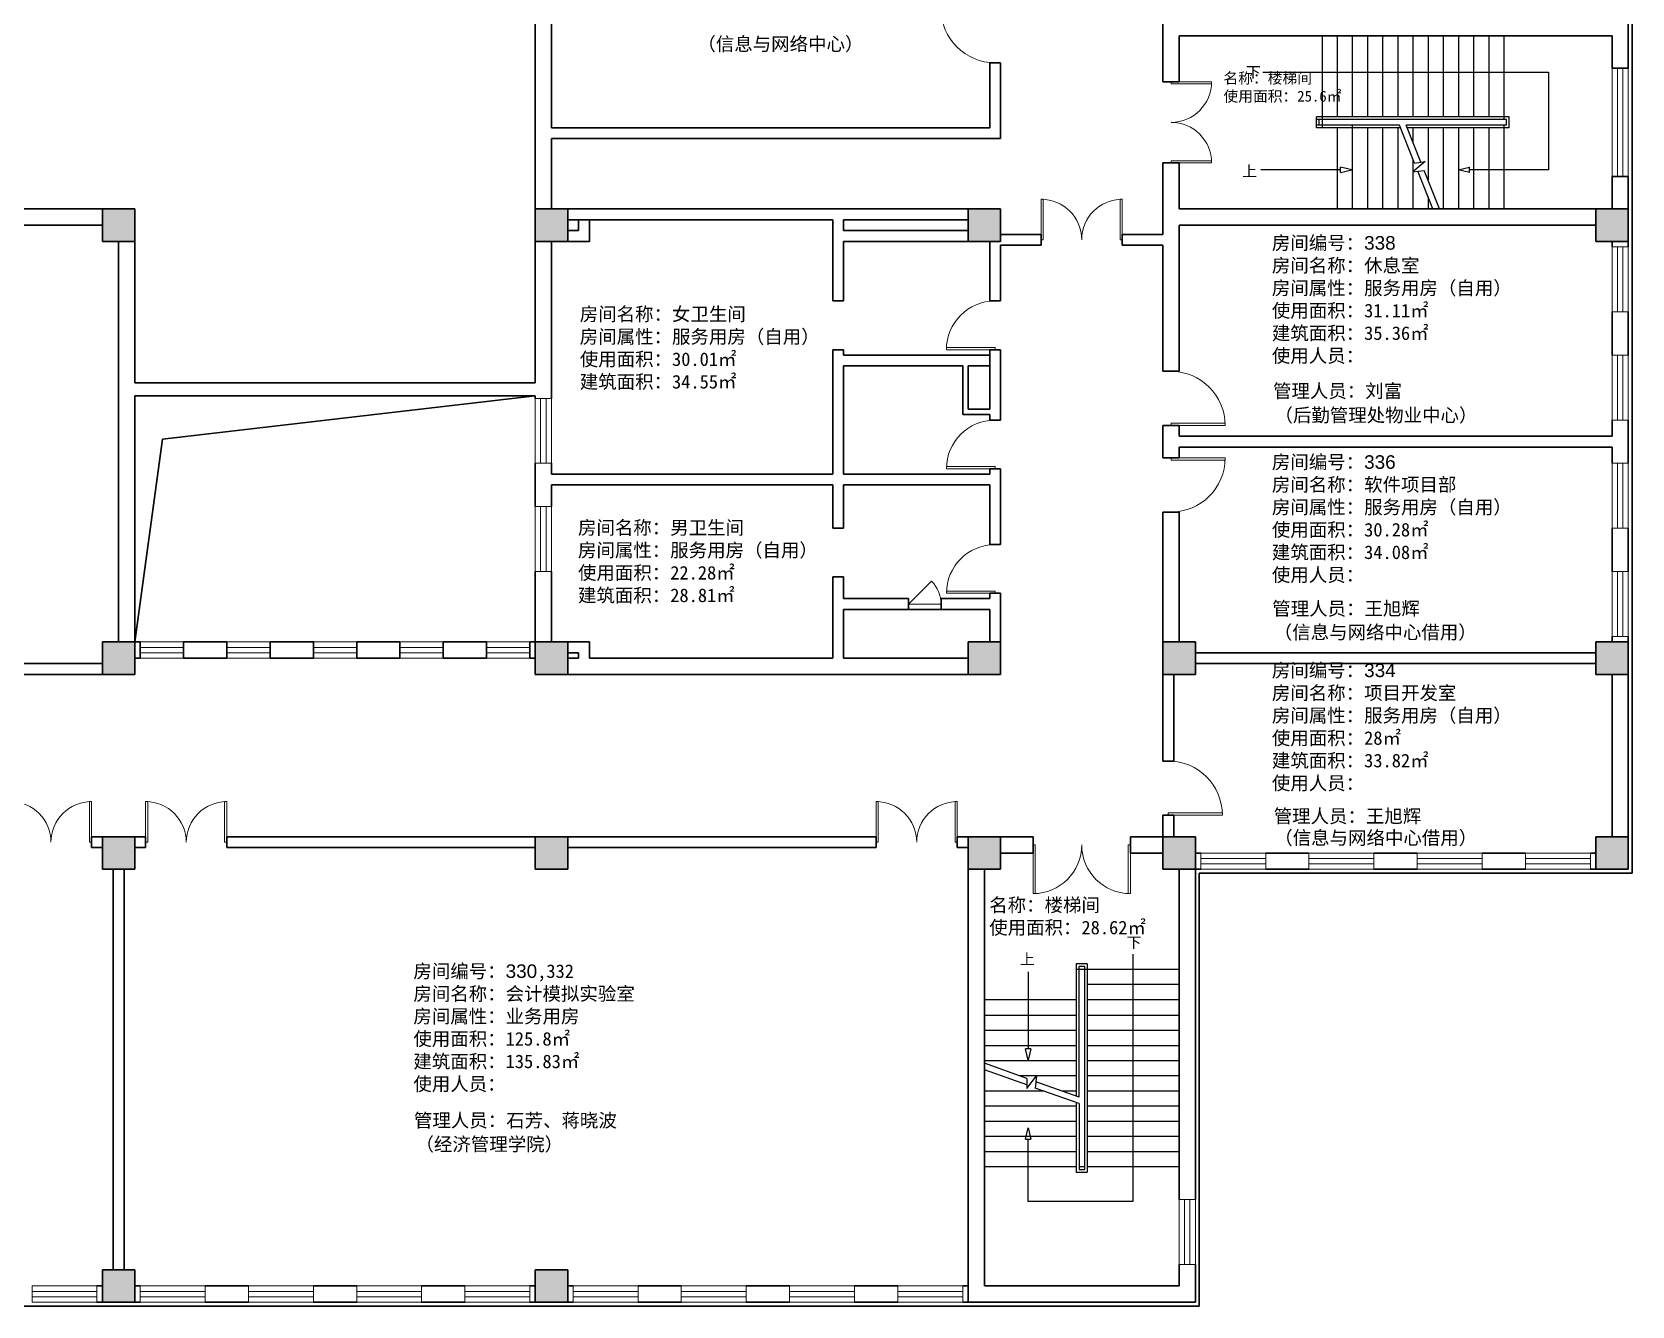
# Model space of a CAD drawing. Header units: millimetres. Extents: x 3623 to 132087, y -3080 to 53237.
# Drawn here: x 96318 to 125888, y 3801 to 27341 of the extents above; entities that cross this region are included whole.
import ezdxf

# ---------------------------------------------------------------- set-up
doc = ezdxf.new("R2010")
doc.units = ezdxf.units.MM
doc.header["$LTSCALE"] = 1000
doc.linetypes.add('CONTINOUS', pattern=[0])
for name, color, linetype in [('填充', 7, 'Continuous'), ('墙体', 30, 'Continuous'), ('管理人员', 2, 'Continuous')]:
    doc.layers.add(name, color=color, linetype=linetype)
for name, color, linetype, lineweight in [('墙线', 30, 'Continuous', 30), ('文字', 7, 'Continuous', 30), ('柱子', 150, 'Continuous', 30), ('窗户', 131, 'Continuous', 15), ('窗线', 131, 'Continuous', 15), ('门线', 154, 'CONTINOUS', 15)]:
    doc.layers.add(name, color=color, linetype=linetype, lineweight=lineweight)
doc.styles.get("Standard").update_dxf_attribs({"font": 'arial.ttf'})

msp = doc.modelspace()

# ---------------------------------------------------------------- hatches: boundary and pattern name
at = {"layer": '填充'}
h = msp.add_hatch(color=256, dxfattribs=at)
h.dxf.hatch_style = 1
h.paths.add_polyline_path([(98218, 24071), (97618, 24071), (97618, 23471), (98218, 23471)])
h = msp.add_hatch(color=256, dxfattribs=at)
h.dxf.hatch_style = 1
h.paths.add_polyline_path([(106218, 24071), (105618, 24071), (105618, 23471), (106218, 23471)])
h = msp.add_hatch(color=256, dxfattribs=at)
h.dxf.hatch_style = 1
h.paths.add_polyline_path([(114218, 24071), (113618, 24071), (113618, 23471), (114218, 23471)])
h = msp.add_hatch(color=256, dxfattribs=at)
h.dxf.hatch_style = 1
h.paths.add_polyline_path([(125818, 24071), (125218, 24071), (125218, 23471), (125818, 23471)])
h = msp.add_hatch(color=256, dxfattribs=at)
h.dxf.hatch_style = 1
h.paths.add_polyline_path([(98218, 16071), (97618, 16071), (97618, 15471), (98218, 15471)])
h = msp.add_hatch(color=256, dxfattribs=at)
h.dxf.hatch_style = 1
h.paths.add_polyline_path([(106218, 16071), (105618, 16071), (105618, 15471), (106218, 15471)])
h = msp.add_hatch(color=256, dxfattribs=at)
h.dxf.hatch_style = 1
h.paths.add_polyline_path([(114218, 16071), (113618, 16071), (113618, 15471), (114218, 15471)])
h = msp.add_hatch(color=256, dxfattribs=at)
h.dxf.hatch_style = 1
h.paths.add_polyline_path([(117818, 16071), (117218, 16071), (117218, 15471), (117818, 15471)])
h = msp.add_hatch(color=256, dxfattribs=at)
h.dxf.hatch_style = 1
h.paths.add_polyline_path([(125818, 16071), (125218, 16071), (125218, 15471), (125818, 15471)])
h = msp.add_hatch(color=256, dxfattribs=at)
h.dxf.hatch_style = 1
h.paths.add_polyline_path([(98218, 12471), (97618, 12471), (97618, 11871), (98218, 11871)])
h = msp.add_hatch(color=256, dxfattribs=at)
h.dxf.hatch_style = 1
h.paths.add_polyline_path([(106218, 12471), (105618, 12471), (105618, 11871), (106218, 11871)])
h = msp.add_hatch(color=256, dxfattribs=at)
h.dxf.hatch_style = 1
h.paths.add_polyline_path([(114218, 12471), (113618, 12471), (113618, 11871), (114218, 11871)])
h = msp.add_hatch(color=256, dxfattribs=at)
h.dxf.hatch_style = 1
h.paths.add_polyline_path([(117818, 12471), (117218, 12471), (117218, 11871), (117818, 11871)])
h = msp.add_hatch(color=256, dxfattribs=at)
h.dxf.hatch_style = 1
h.paths.add_polyline_path([(125818, 12471), (125218, 12471), (125218, 11871), (125818, 11871)])
h = msp.add_hatch(color=256, dxfattribs=at)
h.dxf.hatch_style = 1
h.paths.add_polyline_path([(98218, 4471), (97618, 4471), (97618, 3871), (98218, 3871)])
h = msp.add_hatch(color=256, dxfattribs=at)
h.dxf.hatch_style = 1
h.paths.add_polyline_path([(106218, 4471), (105618, 4471), (105618, 3871), (106218, 3871)])

# ---------------------------------------------------------------- linework, layer by layer
at = {"layer": '墙体'}
for p, q in [((120159, 27271), (120159, 25571)), ((120439, 27271), (120439, 25771)), ((120719, 27271), (120719, 25771)), ((120999, 27271), (120999, 25771)), ((121279, 27271), (121279, 25771)), ((121559, 27271), (121559, 25771)), ((121559, 27271), (121559, 25771)), ((121839, 27271), (121839, 25771)), ((122119, 27271), (122119, 25771)), ((122399, 27271), (122399, 25771)), ((122399, 27271), (122399, 25771)), ((122679, 27271), (122679, 25771)), ((122959, 27271), (122959, 25771)), ((123239, 27271), (123239, 25771)), ((123519, 27271), (123519, 25721)), ((119068, 26596), (124342, 26596)), ((124342, 26596), (124342, 24793)), ((123619, 25771), (120059, 25771)), ((120059, 25571), (120059, 25771)), ((123619, 25571), (123619, 25771)), ((123569, 25721), (120059, 25721)), ((121588, 25621), (120059, 25621)), ((120159, 25621), (120059, 25621)), ((121608, 25571), (120059, 25571)), ((120109, 25621), (120109, 25721)), ((120439, 25571), (120439, 24071)), ((120719, 25621), (120719, 24071)), ((120719, 25571), (120719, 24071)), ((120999, 25571), (120999, 24071)), ((121279, 25571), (121279, 24071)), ((121559, 25571), (121559, 24071)), ((121559, 25571), (121559, 24071)), ((121870, 24918), (121588, 25621)), ((123569, 25621), (121713, 25621)), ((121988, 24934), (121713, 25621)), ((123619, 25571), (121733, 25571)), ((121839, 25571), (121839, 25307)), ((122119, 25571), (122119, 24607)), ((122399, 25571), (122399, 24071)), ((122399, 25571), (122399, 24071)), ((122679, 25571), (122679, 24071)), ((122959, 25571), (122959, 24071)), ((123239, 25571), (123239, 24071)), ((123519, 25621), (123519, 24071)), ((123569, 25621), (123569, 25721)), ((120503, 24743), (120503, 24843)), ((120711, 24793), (120503, 24843)), ((121839, 24996), (121839, 24071)), ((122068, 24945), (121839, 24760)), ((121870, 24918), (122068, 24945)), ((122677, 24793), (122885, 24843)), ((122885, 24793), (122885, 24843)), ((122885, 24743), (122885, 24843)), ((120503, 24793), (119025, 24793)), ((120503, 24743), (120711, 24793)), ((121839, 24760), (122049, 24781)), ((122208, 24071), (121929, 24769)), ((122333, 24071), (122049, 24781)), ((122885, 24743), (122677, 24793)), ((124342, 24793), (122885, 24793)), ((122119, 24296), (122119, 24071)), ((115618, 10121), (115618, 7676)), ((115818, 10121), (115618, 10121)), ((115768, 10071), (115668, 10071)), ((115668, 7658), (115668, 10071)), ((115768, 10071), (115768, 6321)), ((115818, 10121), (115818, 6271)), ((116665, 10303), (116665, 5730)), ((114729, 9978), (114729, 8551)), ((117518, 10021), (115618, 10021)), ((117518, 9741), (115818, 9741)), ((115618, 9461), (113918, 9461)), ((115618, 9171), (113918, 9171)), ((117518, 9461), (115818, 9461)), ((117518, 9171), (115818, 9171)), ((115618, 8891), (113918, 8891)), ((117518, 8891), (115818, 8891)), ((115618, 8611), (113918, 8611)), ((117518, 8611), (115818, 8611)), ((115618, 8331), (113918, 8331)), ((115618, 8331), (113918, 8331)), ((114704, 8003), (113918, 8285)), ((114779, 8551), (114679, 8551)), ((114729, 8343), (114679, 8551)), ((114779, 8551), (114729, 8343)), ((117518, 8331), (115818, 8331)), ((117518, 8331), (115818, 8331)), ((114704, 7885), (113918, 8167)), ((115618, 8051), (114570, 8051)), ((114704, 7821), (114880, 8051)), ((114704, 8003), (114704, 7821)), ((114880, 8051), (114859, 7829)), ((117518, 8051), (115818, 8051)), ((115021, 7771), (113918, 7771)), ((115668, 7540), (114859, 7829)), ((115668, 7658), (114870, 7944)), ((115618, 7771), (115351, 7771)), ((117518, 7771), (115818, 7771)), ((115618, 7491), (113918, 7491)), ((115618, 7491), (113918, 7491)), ((115618, 7558), (115618, 6271)), ((115668, 7540), (115668, 6321)), ((117518, 7491), (115818, 7491)), ((117518, 7491), (115818, 7491)), ((115618, 7211), (113918, 7211)), ((117518, 7211), (115818, 7211)), ((115618, 6931), (113918, 6931)), ((114680, 6884), (114730, 7092)), ((114680, 6884), (114780, 6884)), ((114730, 7092), (114780, 6884)), ((114730, 5730), (114730, 6884)), ((117518, 6931), (115818, 6931)), ((115618, 6651), (113918, 6651)), ((117518, 6651), (115818, 6651)), ((115618, 6371), (113918, 6371)), ((115618, 6271), (115818, 6271)), ((115768, 6371), (115668, 6371)), ((115668, 6321), (115768, 6321)), ((117518, 6371), (115818, 6371)), ((116665, 5730), (114730, 5730))]:
    msp.add_line(p, q, dxfattribs=at)
at = {"layer": '墙线'}
for p, q in [((125888, 43741), (125888, 11801)), ((105618, 28271), (105618, 24071)), ((125818, 28171), (125818, 26671)), ((105918, 27971), (105918, 25571)), ((117218, 27771), (117218, 26421)), ((117518, 27271), (117518, 26421)), ((117518, 27271), (125518, 27271)), ((125518, 27271), (125518, 26671)), ((114018, 25571), (114018, 26771)), ((114018, 26771), (114218, 26771)), ((114218, 25371), (114218, 26771)), ((125818, 26671), (125518, 26671)), ((117518, 26421), (117218, 26421)), ((114017, 25571), (105918, 25571)), ((114217, 25371), (105918, 25371)), ((105918, 25371), (105918, 24071)), ((117518, 24921), (117218, 24921)), ((117218, 24921), (117218, 23601)), ((117518, 24921), (117518, 24071)), ((125518, 24671), (125518, 24071)), ((125818, 24671), (125518, 24671)), ((125818, 24671), (125818, 24071)), ((95518, 24071), (97618, 24071)), ((106218, 24071), (113618, 24071)), ((117518, 24071), (125218, 24071)), ((95518, 23771), (97618, 23771)), ((106218, 23871), (111118, 23871)), ((106218, 23671), (106418, 23671)), ((106418, 23671), (106418, 23871)), ((106618, 23471), (106618, 23871)), ((111118, 22371), (111118, 23871)), ((111318, 23871), (113618, 23871)), ((111318, 23671), (111318, 23871)), ((111318, 23671), (113618, 23671)), ((117518, 23771), (125218, 23771)), ((117518, 23771), (117518, 21071)), ((97918, 16071), (97918, 23471)), ((98218, 23471), (98218, 20861)), ((105618, 23471), (105618, 20861)), ((105918, 23471), (105918, 20571)), ((106218, 23471), (106618, 23471)), ((111318, 23471), (113618, 23471)), ((111318, 22371), (111318, 23471)), ((114018, 22371), (114018, 23471)), ((114218, 23601), (114968, 23601)), ((114218, 22371), (114218, 23401)), ((114218, 23401), (114968, 23401)), ((114968, 23601), (114968, 23401)), ((116468, 23601), (116468, 23401)), ((116468, 23601), (117218, 23601)), ((116468, 23401), (117218, 23401)), ((117218, 23401), (117218, 21071)), ((125518, 23471), (125518, 23371)), ((125818, 23471), (125818, 23371)), ((111318, 22371), (111118, 22371)), ((114218, 22371), (114018, 22371)), ((125518, 22171), (125518, 21371)), ((125818, 22171), (125818, 21371)), ((111118, 19171), (111118, 21471)), ((111318, 21471), (111118, 21471)), ((111318, 21371), (111318, 21471)), ((114018, 21371), (111318, 21371)), ((114218, 21471), (114018, 21471)), ((114018, 20371), (114018, 21471)), ((114218, 20171), (114218, 21471)), ((111318, 19171), (111318, 21171)), ((113518, 21171), (111318, 21171)), ((113518, 21171), (113518, 20271)), ((114018, 21171), (113618, 21171)), ((113618, 21171), (113618, 20371)), ((117518, 21071), (117218, 21071)), ((105618, 20861), (98218, 20861)), ((105618, 20621), (98218, 20621)), ((98218, 20621), (98218, 16071)), ((98732, 19817), (105618, 20621)), ((105618, 20621), (105618, 20571)), ((113518, 20271), (114018, 20271)), ((113618, 20371), (114018, 20371)), ((114018, 20171), (114018, 20271)), ((114218, 20171), (114018, 20171)), ((125518, 20171), (125518, 19871)), ((125818, 20171), (125818, 19371)), ((98218, 16071), (98732, 19817)), ((117518, 20071), (117218, 20071)), ((117218, 20071), (117218, 19471)), ((117518, 20071), (117518, 19871)), ((117518, 19871), (125518, 19871)), ((117518, 19671), (125518, 19671)), ((117518, 19671), (117518, 19471)), ((125518, 19671), (125518, 19371)), ((105618, 19371), (105618, 18571)), ((105918, 19371), (105918, 19171)), ((114218, 19271), (114018, 19271)), ((114018, 19171), (114018, 19271)), ((114218, 17871), (114218, 19271)), ((117518, 19471), (117218, 19471)), ((111118, 19171), (105918, 19171)), ((111118, 18971), (105918, 18971)), ((105918, 18971), (105918, 18571)), ((111118, 18171), (111118, 18971)), ((114018, 19171), (111318, 19171)), ((114018, 18971), (111318, 18971)), ((111318, 18171), (111318, 18971)), ((114018, 17871), (114018, 18971)), ((117518, 18471), (117218, 18471)), ((117218, 18471), (117218, 16071)), ((117518, 18471), (117518, 16071)), ((111118, 18171), (111318, 18171)), ((125518, 18171), (125518, 17371)), ((125818, 18171), (125818, 17371)), ((114218, 17871), (114018, 17871)), ((105618, 17371), (105618, 16071)), ((105918, 17371), (105918, 16071)), ((111118, 15771), (111118, 17271)), ((111118, 17271), (111318, 17271)), ((111318, 16871), (111318, 17271)), ((112518, 16871), (111318, 16871)), ((112518, 16871), (112518, 16671)), ((114018, 16871), (113118, 16871)), ((113118, 16871), (113118, 16671)), ((114218, 16971), (114018, 16971)), ((114018, 16871), (114018, 16971)), ((114218, 16071), (114218, 16971)), ((111318, 15771), (111318, 16671)), ((114018, 16671), (111318, 16671)), ((114018, 16071), (114018, 16671)), ((98218, 16071), (98318, 16071)), ((98318, 16071), (98318, 15771)), ((99118, 16071), (99918, 16071)), ((99118, 16071), (99118, 15771)), ((99918, 16071), (99918, 15771)), ((100718, 16071), (101518, 16071)), ((100718, 16071), (100718, 15771)), ((101518, 16071), (101518, 15771)), ((102318, 16071), (103118, 16071)), ((102318, 16071), (102318, 15771)), ((103118, 16071), (103118, 15771)), ((103918, 16071), (104718, 16071)), ((103918, 16071), (103918, 15771)), ((104718, 16071), (104718, 15771)), ((105518, 16071), (105618, 16071)), ((105518, 16071), (105518, 15771)), ((106218, 16071), (106618, 16071)), ((106618, 16071), (106618, 15771)), ((125518, 16171), (125518, 16071)), ((125818, 16171), (125818, 16071)), ((98218, 15771), (98318, 15771)), ((99118, 15771), (99918, 15771)), ((100718, 15771), (101518, 15771)), ((102318, 15771), (103118, 15771)), ((103918, 15771), (104718, 15771)), ((105518, 15771), (105618, 15771)), ((106218, 15871), (106418, 15871)), ((106218, 15771), (106418, 15771)), ((106418, 15871), (106418, 15771)), ((106618, 15771), (111118, 15771)), ((111318, 15771), (113618, 15771)), ((117818, 15871), (125218, 15871)), ((94668, 15671), (97618, 15671)), ((94668, 15471), (97618, 15471)), ((106218, 15471), (113618, 15471)), ((117218, 13871), (117218, 15471)), ((117418, 13871), (117418, 15471)), ((117818, 15671), (125218, 15671)), ((125518, 15471), (125518, 12471)), ((125818, 15471), (125818, 12471)), ((117218, 13871), (117418, 13871)), ((117218, 12471), (117218, 12871)), ((117218, 12871), (117418, 12871)), ((117418, 12471), (117418, 12871)), ((97418, 12471), (97418, 12271)), ((97418, 12471), (97618, 12471)), ((98218, 12471), (98418, 12471)), ((98418, 12471), (98418, 12271)), ((99918, 12471), (99918, 12271)), ((99918, 12471), (105618, 12471)), ((106218, 12471), (111918, 12471)), ((111918, 12471), (111918, 12271)), ((113418, 12471), (113418, 12271)), ((113418, 12471), (113618, 12471)), ((114218, 12471), (114818, 12471)), ((114818, 12471), (114818, 12171)), ((116618, 12471), (116618, 12171)), ((116618, 12471), (117218, 12471)), ((97418, 12271), (97618, 12271)), ((98218, 12271), (98418, 12271)), ((99918, 12271), (105618, 12271)), ((106218, 12271), (111918, 12271)), ((113418, 12271), (113618, 12271)), ((114218, 12171), (114818, 12171)), ((116618, 12171), (117218, 12171)), ((117918, 12171), (117818, 12171)), ((119918, 12171), (119118, 12171)), ((121918, 12171), (121118, 12171)), ((123918, 12171), (123118, 12171)), ((125218, 12171), (125118, 12171)), ((97818, 11871), (97818, 4471)), ((98018, 11871), (98018, 4471)), ((113618, 11871), (113618, 3871)), ((113918, 11871), (113918, 4171)), ((117518, 11871), (117518, 5771)), ((117818, 11871), (117818, 5771)), ((117918, 11871), (117818, 11871)), ((119918, 11871), (119118, 11871)), ((121918, 11871), (121118, 11871)), ((123918, 11871), (123118, 11871)), ((125218, 11871), (125118, 11871)), ((117888, 11801), (117888, 3801)), ((125888, 11801), (117888, 11801)), ((117518, 4571), (117518, 4171)), ((117818, 4571), (117818, 3871)), ((97618, 4171), (97518, 4171)), ((98318, 4171), (98218, 4171)), ((100318, 4171), (99518, 4171)), ((102318, 4171), (101518, 4171)), ((104318, 4171), (103518, 4171)), ((105618, 4171), (105518, 4171)), ((106318, 4171), (106218, 4171)), ((108318, 4171), (107518, 4171)), ((110318, 4171), (109518, 4171)), ((112318, 4171), (111518, 4171)), ((113618, 4171), (113518, 4171)), ((113918, 4171), (117518, 4171)), ((97618, 3871), (97518, 3871)), ((98318, 3871), (98218, 3871)), ((100318, 3871), (99518, 3871)), ((102318, 3871), (101518, 3871)), ((104318, 3871), (103518, 3871)), ((105618, 3871), (105518, 3871)), ((106318, 3871), (106218, 3871)), ((108318, 3871), (107518, 3871)), ((110318, 3871), (109518, 3871)), ((112318, 3871), (111518, 3871)), ((113618, 3871), (113518, 3871)), ((113618, 3871), (117818, 3871)), ((117888, 3801), (65548, 3801))]:
    msp.add_line(p, q, dxfattribs=at)
for p in [(125618, 24671), (125718, 24671)]:
    msp.add_point(p, dxfattribs=at)
at = {"layer": '柱子'}
for p, q in [((97618, 24071), (98218, 24071)), ((97618, 23471), (97618, 24071)), ((98218, 24071), (98218, 23471)), ((105618, 24071), (106218, 24071)), ((105618, 23471), (105618, 24071)), ((106218, 24071), (106218, 23471)), ((113618, 24071), (114218, 24071)), ((113618, 23471), (113618, 24071)), ((114218, 24071), (114218, 23471)), ((125218, 24071), (125818, 24071)), ((125218, 23471), (125218, 24071)), ((125818, 24071), (125818, 23471)), ((98218, 23471), (97618, 23471)), ((106218, 23471), (105618, 23471)), ((114218, 23471), (113618, 23471)), ((125818, 23471), (125218, 23471)), ((97618, 16071), (98218, 16071)), ((97618, 15471), (97618, 16071)), ((98218, 16071), (98218, 15471)), ((105618, 16071), (106218, 16071)), ((105618, 15471), (105618, 16071)), ((106218, 16071), (106218, 15471)), ((113618, 16071), (114218, 16071)), ((113618, 15471), (113618, 16071)), ((114218, 16071), (114218, 15471)), ((117218, 16071), (117818, 16071)), ((117218, 15471), (117218, 16071)), ((117818, 16071), (117818, 15471)), ((125218, 16071), (125818, 16071)), ((125218, 15471), (125218, 16071)), ((125818, 16071), (125818, 15471)), ((98218, 15471), (97618, 15471)), ((106218, 15471), (105618, 15471)), ((114218, 15471), (113618, 15471)), ((117818, 15471), (117218, 15471)), ((125818, 15471), (125218, 15471)), ((97618, 12471), (98218, 12471)), ((97618, 11871), (97618, 12471)), ((98218, 12471), (98218, 11871)), ((105618, 12471), (106218, 12471)), ((105618, 11871), (105618, 12471)), ((106218, 12471), (106218, 11871)), ((113618, 12471), (114218, 12471)), ((113618, 11871), (113618, 12471)), ((114218, 12471), (114218, 11871)), ((117218, 12471), (117818, 12471)), ((117218, 11871), (117218, 12471)), ((117818, 12471), (117818, 11871)), ((125218, 12471), (125818, 12471)), ((125218, 11871), (125218, 12471)), ((125818, 12471), (125818, 11871)), ((98218, 11871), (97618, 11871)), ((106218, 11871), (105618, 11871)), ((114218, 11871), (113618, 11871)), ((117818, 11871), (117218, 11871)), ((125818, 11871), (125218, 11871)), ((97618, 4471), (98218, 4471)), ((97618, 3871), (97618, 4471)), ((98218, 4471), (98218, 3871)), ((105618, 4471), (106218, 4471)), ((105618, 3871), (105618, 4471)), ((106218, 4471), (106218, 3871)), ((98218, 3871), (97618, 3871)), ((106218, 3871), (105618, 3871))]:
    msp.add_line(p, q, dxfattribs=at)
at = {"layer": '窗户'}
for p, q in [((125518, 23371), (125818, 23371)), ((125518, 22171), (125518, 23371)), ((125618, 22171), (125618, 23371)), ((125718, 22171), (125718, 23371)), ((125818, 22171), (125818, 23371)), ((125518, 22171), (125818, 22171)), ((125518, 21371), (125818, 21371)), ((125518, 20171), (125518, 21371)), ((125618, 20171), (125618, 21371)), ((125718, 20171), (125718, 21371)), ((125818, 20171), (125818, 21371)), ((105618, 20571), (105918, 20571)), ((105618, 19371), (105618, 20571)), ((105718, 19371), (105718, 20571)), ((105818, 19371), (105818, 20571)), ((105918, 19371), (105918, 20571)), ((125518, 20171), (125818, 20171)), ((105618, 19371), (105918, 19371)), ((125518, 19371), (125818, 19371)), ((125518, 18171), (125518, 19371)), ((125618, 18171), (125618, 19371)), ((125718, 18171), (125718, 19371)), ((125818, 18171), (125818, 19371)), ((105618, 18571), (105918, 18571)), ((105618, 17371), (105618, 18571)), ((105718, 17371), (105718, 18571)), ((105818, 17371), (105818, 18571)), ((105918, 17371), (105918, 18571)), ((125518, 18171), (125818, 18171)), ((105618, 17371), (105918, 17371)), ((125518, 17371), (125818, 17371)), ((125518, 16171), (125518, 17371)), ((125618, 16171), (125618, 17371)), ((125718, 16171), (125718, 17371)), ((125818, 16171), (125818, 17371)), ((98318, 15771), (98318, 16071)), ((99118, 16071), (98318, 16071)), ((99118, 15971), (98318, 15971)), ((99118, 15771), (99118, 16071)), ((99918, 15771), (99918, 16071)), ((100718, 16071), (99918, 16071)), ((100718, 15971), (99918, 15971)), ((100718, 15771), (100718, 16071)), ((101518, 15771), (101518, 16071)), ((102318, 16071), (101518, 16071)), ((102318, 15971), (101518, 15971)), ((102318, 15771), (102318, 16071)), ((103118, 15771), (103118, 16071)), ((103918, 16071), (103118, 16071)), ((103918, 15971), (103118, 15971)), ((103918, 15771), (103918, 16071)), ((104718, 15771), (104718, 16071)), ((105518, 16071), (104718, 16071)), ((105518, 15971), (104718, 15971)), ((105518, 15771), (105518, 16071)), ((125518, 16171), (125818, 16171)), ((99118, 15871), (98318, 15871)), ((99118, 15771), (98318, 15771)), ((100718, 15871), (99918, 15871)), ((100718, 15771), (99918, 15771)), ((102318, 15871), (101518, 15871)), ((102318, 15771), (101518, 15771)), ((103918, 15871), (103118, 15871)), ((103918, 15771), (103118, 15771)), ((105518, 15871), (104718, 15871)), ((105518, 15771), (104718, 15771)), ((117918, 11871), (117918, 12171)), ((119118, 12171), (117918, 12171)), ((119118, 11871), (119118, 12171)), ((119918, 11871), (119918, 12171)), ((121118, 12171), (119918, 12171)), ((121118, 11871), (121118, 12171)), ((121918, 11871), (121918, 12171)), ((123118, 12171), (121918, 12171)), ((123118, 11871), (123118, 12171)), ((123918, 11871), (123918, 12171)), ((125118, 12171), (123918, 12171)), ((125118, 11871), (125118, 12171)), ((119118, 12071), (117918, 12071)), ((119118, 11971), (117918, 11971)), ((119118, 11871), (117918, 11871)), ((121118, 12071), (119918, 12071)), ((121118, 11971), (119918, 11971)), ((121118, 11871), (119918, 11871)), ((123118, 12071), (121918, 12071)), ((123118, 11971), (121918, 11971)), ((123118, 11871), (121918, 11871)), ((125118, 12071), (123918, 12071)), ((125118, 11971), (123918, 11971)), ((125118, 11871), (123918, 11871)), ((117518, 5771), (117818, 5771)), ((117518, 4571), (117518, 5771)), ((117618, 4571), (117618, 5771)), ((117718, 4571), (117718, 5771)), ((117818, 4571), (117818, 5771)), ((117518, 4571), (117818, 4571)), ((96318, 3871), (96318, 4171)), ((97518, 4171), (96318, 4171)), ((97518, 3871), (97518, 4171)), ((98318, 3871), (98318, 4171)), ((99518, 4171), (98318, 4171)), ((99518, 3871), (99518, 4171)), ((100318, 3871), (100318, 4171)), ((101518, 4171), (100318, 4171)), ((101518, 3871), (101518, 4171)), ((102318, 3871), (102318, 4171)), ((103518, 4171), (102318, 4171)), ((103518, 3871), (103518, 4171)), ((104318, 3871), (104318, 4171)), ((105518, 4171), (104318, 4171)), ((105518, 3871), (105518, 4171)), ((106318, 3871), (106318, 4171)), ((107518, 4171), (106318, 4171)), ((107518, 3871), (107518, 4171)), ((108318, 3871), (108318, 4171)), ((109518, 4171), (108318, 4171)), ((109518, 3871), (109518, 4171)), ((110318, 3871), (110318, 4171)), ((111518, 4171), (110318, 4171)), ((111518, 3871), (111518, 4171)), ((112318, 3871), (112318, 4171)), ((113518, 4171), (112318, 4171)), ((113518, 3871), (113518, 4171)), ((97518, 4071), (96318, 4071)), ((97518, 3971), (96318, 3971)), ((97518, 3871), (96318, 3871)), ((99518, 4071), (98318, 4071)), ((99518, 3971), (98318, 3971)), ((99518, 3871), (98318, 3871)), ((101518, 4071), (100318, 4071)), ((101518, 3971), (100318, 3971)), ((101518, 3871), (100318, 3871)), ((103518, 4071), (102318, 4071)), ((103518, 3971), (102318, 3971)), ((103518, 3871), (102318, 3871)), ((105518, 4071), (104318, 4071)), ((105518, 3971), (104318, 3971)), ((105518, 3871), (104318, 3871)), ((107518, 4071), (106318, 4071)), ((107518, 3971), (106318, 3971)), ((107518, 3871), (106318, 3871)), ((109518, 4071), (108318, 4071)), ((109518, 3971), (108318, 3971)), ((109518, 3871), (108318, 3871)), ((111518, 4071), (110318, 4071)), ((111518, 3971), (110318, 3971)), ((111518, 3871), (110318, 3871)), ((113518, 4071), (112318, 4071)), ((113518, 3971), (112318, 3971)), ((113518, 3871), (112318, 3871))]:
    msp.add_line(p, q, dxfattribs=at)
at = {"layer": '窗线'}
for p, q in [((125518, 26671), (125518, 24671)), ((125818, 26671), (125518, 26671)), ((125618, 24671), (125618, 26671)), ((125718, 24671), (125718, 26671)), ((125818, 24671), (125818, 26671)), ((125518, 24671), (125818, 24671))]:
    msp.add_line(p, q, dxfattribs=at)
at = {"layer": '门线'}
for p, q in [((117368, 26381), (117368, 26421)), ((117368, 26421), (118118, 26421)), ((118118, 26381), (117368, 26381)), ((118118, 26421), (118118, 26381)), ((117368, 24921), (117368, 24961)), ((117368, 24961), (118118, 24961)), ((118118, 24921), (117368, 24921)), ((118118, 24961), (118118, 24921)), ((114968, 24251), (115008, 24251)), ((114968, 23501), (114968, 24251)), ((115008, 24251), (115008, 23501)), ((116468, 24251), (116428, 24251)), ((116428, 24251), (116428, 23501)), ((116468, 23501), (116468, 24251)), ((115008, 23501), (114968, 23501)), ((116428, 23501), (116468, 23501)), ((113217, 21471), (113217, 21511)), ((113217, 21511), (114117, 21511)), ((114117, 21471), (113217, 21471)), ((114117, 21511), (114117, 21471)), ((118368, 20111), (117368, 20111)), ((117368, 20111), (117368, 20071)), ((118368, 20071), (118368, 20111)), ((117368, 20071), (118368, 20071)), ((113218, 19271), (113218, 19311)), ((113218, 19311), (114118, 19311)), ((114118, 19271), (113218, 19271)), ((114118, 19311), (114118, 19271)), ((117368, 19431), (117368, 19471)), ((117368, 19471), (118368, 19471)), ((118368, 19431), (117368, 19431)), ((118368, 19471), (118368, 19431)), ((112518, 16771), (112942, 17196)), ((113218, 16971), (113218, 17011)), ((113218, 17011), (114118, 17011)), ((114118, 16971), (113218, 16971)), ((114118, 17011), (114118, 16971)), ((112518, 16771), (113118, 16771)), ((112518, 16671), (113118, 16671)), ((97418, 13121), (97378, 13121)), ((97378, 13121), (97378, 12371)), ((97418, 12371), (97418, 13121)), ((98418, 13121), (98458, 13121)), ((98418, 12371), (98418, 13121)), ((98458, 13121), (98458, 12371)), ((99918, 13121), (99878, 13121)), ((99878, 13121), (99878, 12371)), ((99918, 12371), (99918, 13121)), ((111918, 13121), (111958, 13121)), ((111918, 12371), (111918, 13121)), ((111958, 13121), (111958, 12371)), ((113418, 13121), (113378, 13121)), ((113378, 13121), (113378, 12371)), ((113418, 12371), (113418, 13121)), ((118318, 12911), (117318, 12911)), ((117318, 12911), (117318, 12871)), ((117318, 12871), (118318, 12871)), ((118318, 12871), (118318, 12911)), ((97378, 12371), (97418, 12371)), ((98458, 12371), (98418, 12371)), ((99878, 12371), (99918, 12371)), ((111958, 12371), (111918, 12371)), ((113378, 12371), (113418, 12371)), ((114818, 11421), (114818, 12321)), ((114818, 12321), (114858, 12321)), ((114858, 12321), (114858, 11421)), ((116578, 11421), (116578, 12321)), ((116578, 12321), (116618, 12321)), ((116618, 12321), (116618, 11421)), ((114858, 11421), (114818, 11421)), ((116618, 11421), (116578, 11421))]:
    msp.add_line(p, q, dxfattribs=at)
for centre, radius, start, end in [((114118, 27771), 1000, 180, 270), ((117368, 26421), 750, 270, 0), ((117368, 24921), 750, 0, 90), ((114968, 23501), 750, 0, 90), ((116468, 23501), 750, 90, 180), ((114117, 21471), 900, 90, 180), ((117368, 20071), 1000, 0, 90), ((114118, 19271), 900, 90, 180), ((117368, 19471), 1000, 270, 0), ((114118, 16971), 900, 90, 180), ((112518, 16771), 600, 0, 45), ((117318, 12871), 1000, 0, 90), ((95918, 12371), 750, 0, 90), ((97418, 12371), 750, 90, 180), ((98418, 12371), 750, 0, 90), ((99918, 12371), 750, 90, 180), ((111918, 12371), 750, 0, 90), ((113418, 12371), 750, 90, 180), ((114818, 12321), 900, 270, 0), ((116618, 12321), 900, 180, 270)]:
    msp.add_arc(centre, radius, start, end, dxfattribs=at)

# ---------------------------------------------------------------- texts
at = {"layer": '墙体'}
for s, p in [('下', (118753, 26501)), ('上', (118683, 24668)), ('下', (116547, 10419)), ('上', (114576, 10108))]:
    msp.add_text(s, height=200, dxfattribs=at).set_placement(p)
at = {"layer": '文字', "attachment_point": 1}
for s, width, insert, char_height in [('{\\fSimSun|b0|i0|c134|p2;名称：楼梯间}\\P{\\fSimSun|b0|i0|c134|p2;使用面积：25.6\\fSimSun|b0|i0|c129|p2;㎡}', 3509.56, (118337, 26588), 200), ('{\\fSimSun|b0|i0|c134|p2;房间编号：}338\\P{\\fSimSun|b0|i0|c134|p2;房间名称：休息室}\\P{\\fSimSun|b0|i0|c134|p2;房间属性：服务用房（自用）}\\P{\\fSimSun|b0|i0|c134|p2;使用面积：31.11\\fSimSun|b0|i0|c129|p2;㎡}\\P{\\fSimSun|b0|i0|c134|p2;建筑面积：35.36\\fSimSun|b0|i0|c129|p2;㎡\\fSimSun|b0|i0|c134|p2;\\P使用人员：}', 5777.18, (119232, 23569), 250), ('{\\fSimSun|b0|i0|c134|p2;房间名称：女卫生间}\\P{\\fSimSun|b0|i0|c134|p2;房间属性：服务用房（自用）}\\P{\\fSimSun|b0|i0|c134|p2;使用面积：30.01\\fSimSun|b0|i0|c129|p2;㎡}\\P{\\fSimSun|b0|i0|c134|p2;建筑面积：34.55\\fSimSun|b0|i0|c129|p2;㎡}', 4578.38, (106441, 22254), 250), ('{\\fSimSun|b0|i0|c134|p2;房间编号：}336\\P{\\fSimSun|b0|i0|c134|p2;房间名称：软件项目部}\\P{\\fSimSun|b0|i0|c134|p2;房间属性：服务用房（自用）}\\P{\\fSimSun|b0|i0|c134|p2;使用面积：30.28\\fSimSun|b0|i0|c129|p2;㎡}\\P{\\fSimSun|b0|i0|c134|p2;建筑面积：34.08\\fSimSun|b0|i0|c129|p2;㎡\\fSimSun|b0|i0|c134|p2;\\P使用人员：}', 5696.09, (119232, 19520), 250), ('{\\fSimSun|b0|i0|c134|p2;房间名称：男卫生间}\\P{\\fSimSun|b0|i0|c134|p2;房间属性：服务用房（自用）}\\P{\\fSimSun|b0|i0|c134|p2;使用面积：22.28\\fSimSun|b0|i0|c129|p2;㎡}\\P{\\fSimSun|b0|i0|c134|p2;建筑面积：28.81\\fSimSun|b0|i0|c129|p2;㎡}', 4432.38, (106408, 18308), 250), ('{\\fSimSun|b0|i0|c134|p2;房间编号：}334\\P{\\fSimSun|b0|i0|c134|p2;房间名称：项目开发室}\\P{\\fSimSun|b0|i0|c134|p2;房间属性：服务用房（自用）}\\P{\\fSimSun|b0|i0|c134|p2;使用面积：28\\fSimSun|b0|i0|c129|p2;㎡}\\P{\\fSimSun|b0|i0|c134|p2;建筑面积：33.82\\fSimSun|b0|i0|c129|p2;㎡\\fSimSun|b0|i0|c134|p2;\\P使用人员：}', 5555.91, (119232, 15671), 250), ('{\\fSimSun|b0|i0|c134|p2;名称：楼梯间}\\P{\\fSimSun|b0|i0|c134|p2;使用面积：28.62\\fSimSun|b0|i0|c129|p2;㎡}', 3509.56, (114008, 11336), 250), ('{\\fSimSun|b0|i0|c134|p2;房间编号：}330{\\fSimSun|b0|i0|c134|p2;,332}\\P{\\fSimSun|b0|i0|c134|p2;房间名称：会计模拟实验室}\\P{\\fSimSun|b0|i0|c134|p2;房间属性：业务用房}\\P{\\fSimSun|b0|i0|c134|p2;使用面积：125.8\\fSimSun|b0|i0|c129|p2;㎡}\\P{\\fSimSun|b0|i0|c134|p2;建筑面积：135.83\\fSimSun|b0|i0|c129|p2;㎡\\fSimSun|b0|i0|c134|p2;\\P使用人员：}', 8472.36, (103366, 10113), 250)]:
    msp.add_mtext_dynamic_manual_height_columns(s, width=width, gutter_width=12.5, heights=[0], dxfattribs=dict(at, insert=insert, char_height=char_height))
at = {"layer": '管理人员', "char_height": 250, "attachment_point": 1}
for s, width, insert in [('{\\fSimSun|b0|i0|c134|p2;（信息与网络中心）}', 3261.14, (108615, 27245)), ('{\\fSimSun|b0|i0|c134|p2;管理人员：刘富}', 3587.49, (119253, 20834)), ('{\\fSimSun|b0|i0|c134|p2;（后勤管理处物业中心）}', 4285.48, (119280, 20386)), ('{\\fSimSun|b0|i0|c134|p2;管理人员：王旭辉}', 3587.49, (119239, 16813)), ('{\\fSimSun|b0|i0|c134|p2;（信息与网络中心借用）}', 3927.27, (119267, 16375)), ('{\\fSimSun|b0|i0|c134|p2;管理人员：王旭辉}', 3587.49, (119265, 12978)), ('{\\fSimSun|b0|i0|c134|p2;（信息与网络中心借用）}', 4056.02, (119276, 12577)), ('\\pt3250;{\\fSimSun|b0|i0|c134|p2;管理人员：石芳、蒋晓波}', 6803.59, (103376, 7356)), ('{\\fSimSun|b0|i0|c134|p2;（经济管理学院）}', 5592.42, (103405, 6916))]:
    msp.add_mtext_dynamic_manual_height_columns(s, width=width, gutter_width=12.5, heights=[0], dxfattribs=dict(at, insert=insert))

doc.saveas('drawing.dxf')
